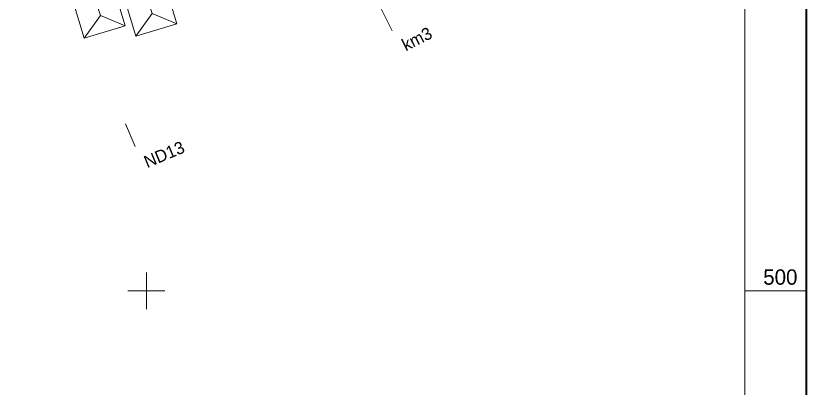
# Model space of a CAD drawing. Header units: metres. Extents: x 536111 to 536507, y 1836388 to 1836665.
# Drawn here: x 536378.7 to 536507.5, y 1836484.1 to 1836544.8 of the extents above; entities that cross this region are included whole.
import ezdxf

# ---------------------------------------------------------------- set-up
doc = ezdxf.new("R2010")
doc.units = ezdxf.units.M
doc.header["$MEASUREMENT"] = 0
for name, color, linetype, lineweight in [('Level 2', 1, 'Continuous', 0), ('Level 44', 1, 'Continuous', 0), ('Level 62', 1, 'Continuous', 0), ('Level 63', 1, 'Continuous', 0)]:
    doc.layers.add(name, color=color, linetype=linetype, lineweight=lineweight)
doc.styles.add('Style-CHAR_FAST_FONT', font='CHAR_FAST_FONT.shx')

# ---------------------------------------------------------------- blocks, each defined once
blk = doc.blocks.new('*U44')
at = {"layer": 'Level 44', "color": 7, "linetype": 'Continuous', "lineweight": 0}
blk.add_line((-2.08, 6.36), (2.18, -6.87), dxfattribs=at)
at = {"layer": 'Level 44', "color": 7, "linetype": 'Continuous', "lineweight": 0, "flags": 128}
for points in [[(-6.23, 8.57), (-2.08, 6.36), (0.48, 10.59)], [(-0.47, -10.58), (2.18, -6.87), (6.24, -8.56)]]:
    blk.add_lwpolyline(points, dxfattribs=at)
blk.add_lwpolyline([(-6.23, 8.57), (-0.47, -10.58), (6.24, -8.56), (0.48, 10.59)], close=True, dxfattribs=at)

msp = doc.modelspace()

# ---------------------------------------------------------------- linework, layer by layer
at = {"layer": 'Level 2', "color": 7, "linetype": 'Continuous', "lineweight": 0}
for p, q in [((536438.23, 1836545.93), (536440.04, 1836542.36)), ((536396.61, 1836527.18), (536398.17, 1836523.49))]:
    msp.add_line(p, q, dxfattribs=at)
at = {"layer": 'Level 62', "color": 7, "linetype": 'Continuous', "lineweight": 0, "flags": 128}
msp.add_lwpolyline([(536120.78, 1836654.5), (536497.49, 1836654.5), (536497.49, 1836398.32), (536120.78, 1836398.32)], close=True, dxfattribs=at)
at = {"layer": 'Level 63', "color": 7, "linetype": 'Continuous', "lineweight": 0}
for p, q in [((536400, 1836497), (536400, 1836503)), ((536397, 1836500), (536403, 1836500)), ((536497.49, 1836500), (536507.49, 1836500))]:
    msp.add_line(p, q, dxfattribs=at)
at = {"layer": 'Level 63', "color": 7, "linetype": 'Continuous', "lineweight": 40, "flags": 128}
msp.add_lwpolyline([(536110.78, 1836388.32), (536110.78, 1836664.5), (536507.49, 1836664.5), (536507.49, 1836388.32)], close=True, dxfattribs=at)
at = {"layer": 'Level 63', "color": 7, "linetype": 'Continuous', "lineweight": 13, "flags": 128}
msp.add_lwpolyline([(536120.78, 1836398.32), (536120.78, 1836654.5), (536497.49, 1836654.5), (536497.49, 1836398.32)], close=True, dxfattribs=at)

# ---------------------------------------------------------------- block references
at = {"layer": 'Level 44', "color": 7, "linetype": 'Continuous', "lineweight": 0}
for p in [(536398.75, 1836552.05), (536390.33, 1836551.72)]:
    msp.add_blockref('*U44', p, dxfattribs=at)

# ---------------------------------------------------------------- texts
at = {"layer": 'Level 2', "color": 7, "linetype": 'Continuous', "lineweight": 0, "char_height": 2, "attachment_point": 1, "line_spacing_factor": 0.828316, "style": 'Style-CHAR_FAST_FONT'}
for s, insert, rotation in [('km3\\P', (536441.37, 1836540.79), 26.9153), ('ND13\\P', (536399.36, 1836521.82), 22.8244)]:
    msp.add_mtext(s, dxfattribs=dict(at, insert=insert, rotation=rotation))
at = {"layer": 'Level 63', "color": 7, "linetype": 'Continuous', "lineweight": 0, "style": 'Style-CHAR_FAST_FONT'}
msp.add_text('500', height=2.5, dxfattribs=at).set_placement((536500.49, 1836501))

doc.saveas('drawing.dxf')
